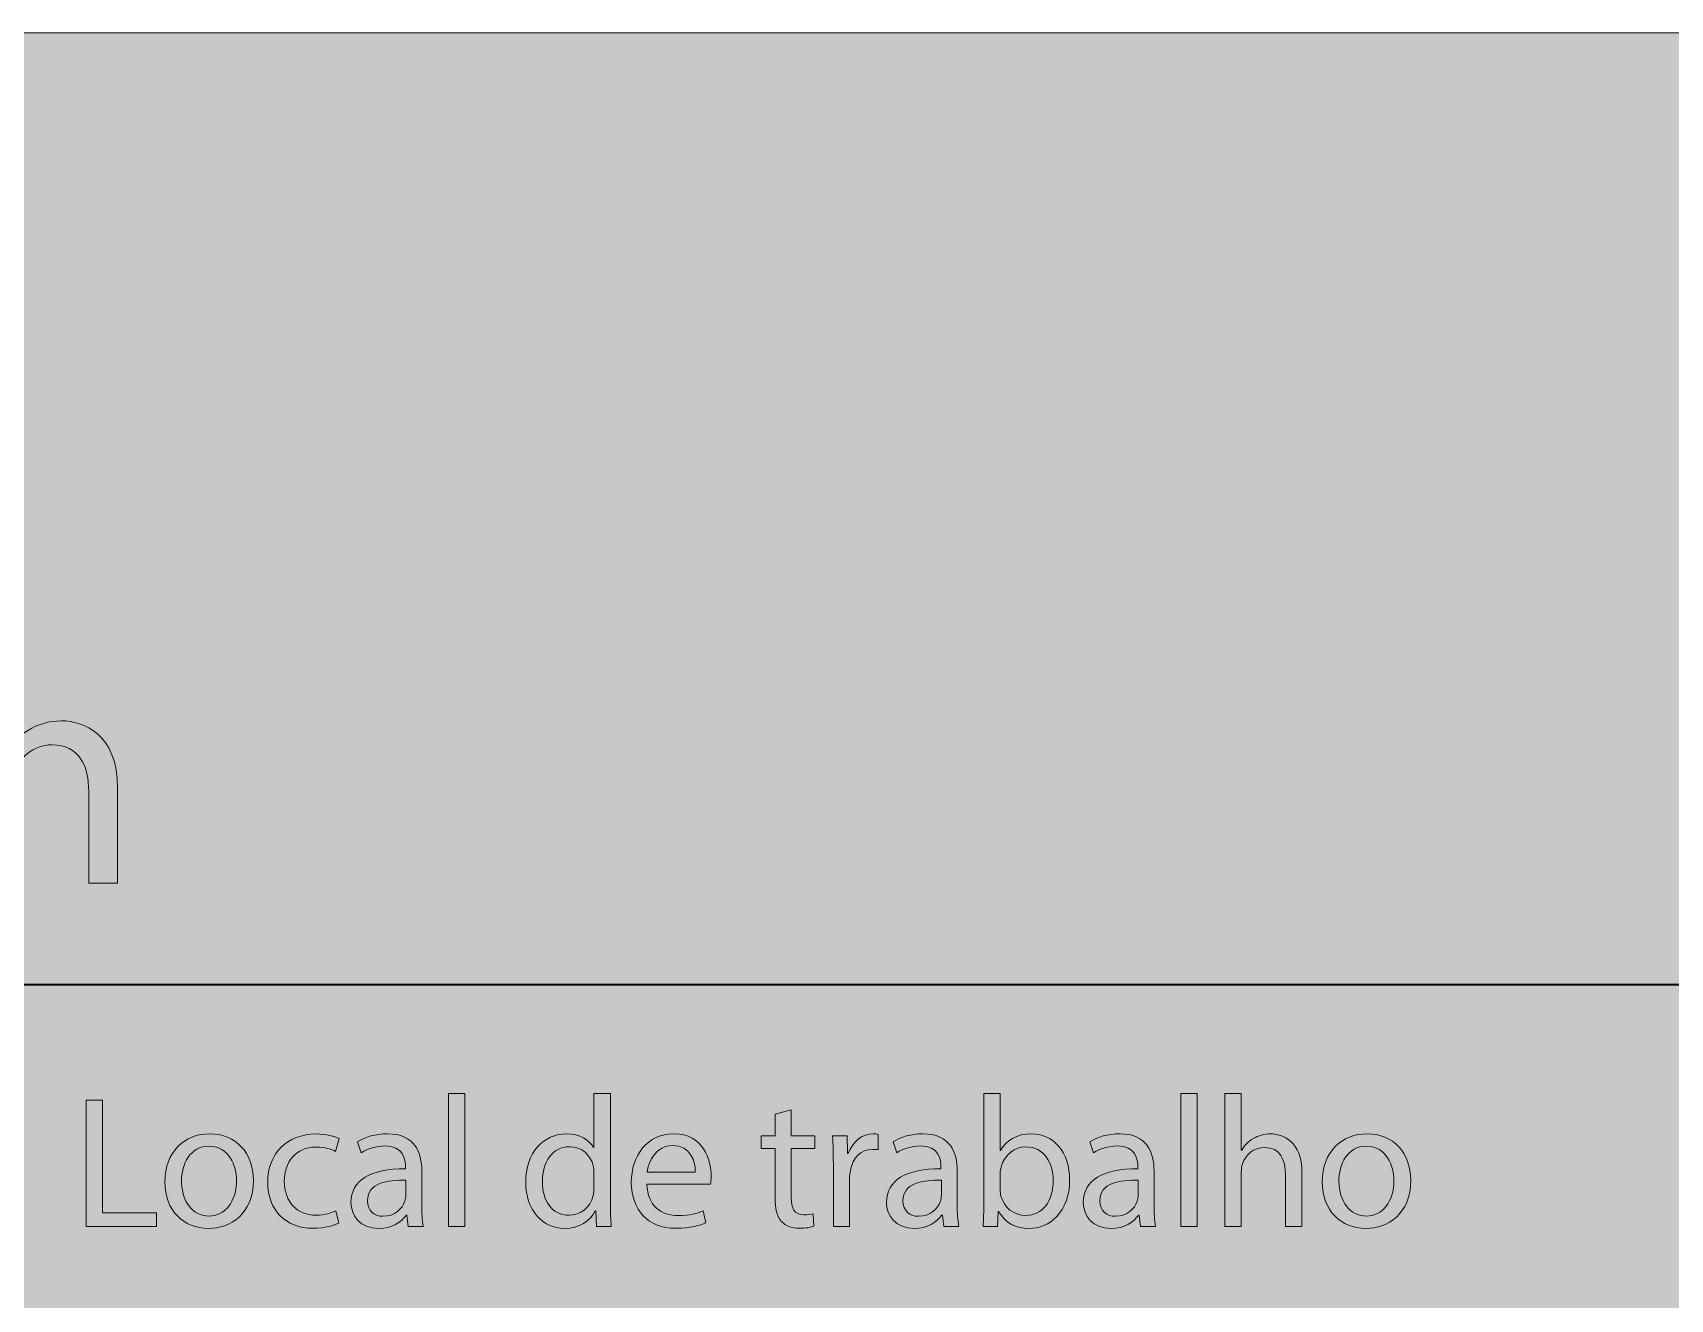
# Model space of a CAD drawing. Header units: inches. Extents: x -507 to 1392, y -754 to 68.
# Drawn here: x 1286.25 to 1321.22, y -292.32 to -265.26 of the extents above; entities that cross this region are included whole.
import ezdxf

# ---------------------------------------------------------------- set-up
doc = ezdxf.new("R2010")
doc.units = ezdxf.units.IN
doc.header["$MEASUREMENT"] = 0
doc.layers.add('back', color=7, linetype='Continuous')

# ---------------------------------------------------------------- blocks, each defined once
blk = doc.blocks.new('block 96')
at = {"layer": 'back', "true_color": 0xfcfdfd}
h = blk.add_hatch(color=7, dxfattribs=at)
h.dxf.hatch_style = 2
edge = h.paths.add_edge_path()
edge.add_spline(control_points=[(1285.174, -280.955), (1285.174, -280.604), (1285.166, -280.317), (1285.146, -280.038), (1285.146, -280.038), (1285.691, -280.038), (1285.691, -280.038), (1285.691, -280.038), (1285.727, -280.598), (1285.727, -280.598), (1285.727, -280.598), (1285.74, -280.598), (1285.74, -280.598), (1285.909, -280.275), (1286.301, -279.96), (1286.861, -279.96), (1287.33, -279.96), (1288.059, -280.241), (1288.059, -281.403), (1288.059, -281.403), (1288.059, -283.427), (1288.059, -283.427), (1288.059, -283.427), (1287.442, -283.427), (1287.442, -283.427), (1287.442, -283.427), (1287.442, -281.473), (1287.442, -281.473), (1287.442, -280.927), (1287.239, -280.472), (1286.658, -280.472), (1286.252, -280.472), (1285.937, -280.759), (1285.832, -281.102), (1285.804, -281.179), (1285.79, -281.284), (1285.79, -281.389), (1285.79, -281.389), (1285.79, -283.427), (1285.79, -283.427), (1285.79, -283.427), (1285.174, -283.427), (1285.174, -283.427), (1285.174, -283.427), (1285.174, -280.955), (1285.174, -280.955)], knot_values=[0, 0, 0, 0, 1, 1, 1, 2, 2, 2, 3, 3, 3, 4, 4, 4, 5, 5, 5, 6, 6, 6, 7, 7, 7, 8, 8, 8, 9, 9, 9, 10, 10, 10, 11, 11, 11, 12, 12, 12, 13, 13, 13, 14, 14, 14, 15, 15, 15, 15], degree=3, periodic=1)
at = {"layer": 'back', "lineweight": 0}
blk.add_open_spline([(1285.174, -280.955), (1285.174, -280.604), (1285.166, -280.317), (1285.146, -280.038), (1285.146, -280.038), (1285.691, -280.038), (1285.691, -280.038), (1285.691, -280.038), (1285.727, -280.598), (1285.727, -280.598), (1285.727, -280.598), (1285.74, -280.598), (1285.74, -280.598), (1285.909, -280.275), (1286.301, -279.96), (1286.861, -279.96), (1287.33, -279.96), (1288.059, -280.241), (1288.059, -281.403), (1288.059, -281.403), (1288.059, -283.427), (1288.059, -283.427), (1288.059, -283.427), (1287.442, -283.427), (1287.442, -283.427), (1287.442, -283.427), (1287.442, -281.473), (1287.442, -281.473), (1287.442, -280.927), (1287.239, -280.472), (1286.658, -280.472), (1286.252, -280.472), (1285.937, -280.759), (1285.832, -281.102), (1285.804, -281.179), (1285.79, -281.284), (1285.79, -281.389), (1285.79, -281.389), (1285.79, -283.427), (1285.79, -283.427), (1285.79, -283.427), (1285.174, -283.427), (1285.174, -283.427), (1285.174, -283.427), (1285.174, -280.955), (1285.174, -280.955)], degree=3, knots=[0, 0, 0, 0, 1, 1, 1, 2, 2, 2, 3, 3, 3, 4, 4, 4, 5, 5, 5, 6, 6, 6, 7, 7, 7, 8, 8, 8, 9, 9, 9, 10, 10, 10, 11, 11, 11, 12, 12, 12, 13, 13, 13, 14, 14, 14, 15, 15, 15, 15], dxfattribs=at)
blk = doc.blocks.new('block 97')
at = {"layer": 'back', "true_color": 0x000000}
h = blk.add_hatch(color=18, dxfattribs=at)
h.dxf.hatch_style = 2
h.paths.add_polyline_path([(1287.387, -288.066), (1287.734, -288.066), (1287.734, -290.469), (1288.886, -290.469), (1288.886, -290.761), (1287.387, -290.761)])
h = blk.add_hatch(color=18, dxfattribs=at)
h.dxf.hatch_style = 2
h.paths.add_polyline_path([(1295.123, -287.922), (1295.475, -287.922), (1295.475, -290.761), (1295.123, -290.761)])
h = blk.add_hatch(color=18, dxfattribs=at)
h.dxf.hatch_style = 2
edge = h.paths.add_edge_path()
edge.add_spline(control_points=[(1298.586, -287.922), (1298.586, -287.922), (1298.586, -290.261), (1298.586, -290.261), (1298.586, -290.433), (1298.59, -290.629), (1298.602, -290.761), (1298.602, -290.761), (1298.286, -290.761), (1298.286, -290.761), (1298.286, -290.761), (1298.271, -290.425), (1298.271, -290.425), (1298.271, -290.425), (1298.262, -290.425), (1298.262, -290.425), (1298.154, -290.641), (1297.918, -290.805), (1297.603, -290.805), (1297.135, -290.805), (1296.775, -290.409), (1296.775, -289.821), (1296.771, -289.178), (1297.171, -288.782), (1297.643, -288.782), (1297.938, -288.782), (1298.139, -288.922), (1298.227, -289.078), (1298.227, -289.078), (1298.234, -289.078), (1298.234, -289.078), (1298.234, -289.078), (1298.234, -287.922), (1298.234, -287.922), (1298.234, -287.922), (1298.586, -287.922), (1298.586, -287.922)], knot_values=[0, 0, 0, 0, 1, 1, 1, 2, 2, 2, 3, 3, 3, 4, 4, 4, 5, 5, 5, 6, 6, 6, 7, 7, 7, 8, 8, 8, 9, 9, 9, 10, 10, 10, 11, 11, 11, 12, 12, 12, 12], degree=3, periodic=1)
edge = h.paths.add_edge_path()
edge.add_spline(control_points=[(1298.234, -289.613), (1298.234, -289.569), (1298.23, -289.509), (1298.218, -289.465), (1298.166, -289.242), (1297.975, -289.058), (1297.71, -289.058), (1297.347, -289.058), (1297.131, -289.377), (1297.131, -289.805), (1297.131, -290.197), (1297.322, -290.521), (1297.702, -290.521), (1297.938, -290.521), (1298.154, -290.365), (1298.218, -290.101), (1298.23, -290.053), (1298.234, -290.005), (1298.234, -289.949), (1298.234, -289.949), (1298.234, -289.613), (1298.234, -289.613)], knot_values=[0, 0, 0, 0, 1, 1, 1, 2, 2, 2, 3, 3, 3, 4, 4, 4, 5, 5, 5, 6, 6, 6, 7, 7, 7, 7], degree=3, periodic=1)
h = blk.add_hatch(color=18, dxfattribs=at)
h.dxf.hatch_style = 2
edge = h.paths.add_edge_path()
edge.add_spline(control_points=[(1306.546, -290.761), (1306.555, -290.629), (1306.562, -290.433), (1306.562, -290.261), (1306.562, -290.261), (1306.562, -287.922), (1306.562, -287.922), (1306.562, -287.922), (1306.91, -287.922), (1306.91, -287.922), (1306.91, -287.922), (1306.91, -289.138), (1306.91, -289.138), (1306.91, -289.138), (1306.918, -289.138), (1306.918, -289.138), (1307.042, -288.922), (1307.266, -288.782), (1307.578, -288.782), (1308.058, -288.782), (1308.397, -289.182), (1308.394, -289.77), (1308.394, -290.461), (1307.958, -290.805), (1307.525, -290.805), (1307.246, -290.805), (1307.022, -290.697), (1306.878, -290.441), (1306.878, -290.441), (1306.866, -290.441), (1306.866, -290.441), (1306.866, -290.441), (1306.851, -290.761), (1306.851, -290.761), (1306.851, -290.761), (1306.546, -290.761), (1306.546, -290.761)], knot_values=[0, 0, 0, 0, 1, 1, 1, 2, 2, 2, 3, 3, 3, 4, 4, 4, 5, 5, 5, 6, 6, 6, 7, 7, 7, 8, 8, 8, 9, 9, 9, 10, 10, 10, 11, 11, 11, 12, 12, 12, 12], degree=3, periodic=1)
edge = h.paths.add_edge_path()
edge.add_spline(control_points=[(1306.91, -289.985), (1306.91, -290.029), (1306.918, -290.073), (1306.926, -290.113), (1306.994, -290.357), (1307.198, -290.525), (1307.454, -290.525), (1307.821, -290.525), (1308.042, -290.225), (1308.042, -289.781), (1308.042, -289.394), (1307.842, -289.062), (1307.466, -289.062), (1307.226, -289.062), (1307.002, -289.226), (1306.93, -289.494), (1306.922, -289.533), (1306.91, -289.582), (1306.91, -289.637), (1306.91, -289.637), (1306.91, -289.985), (1306.91, -289.985)], knot_values=[0, 0, 0, 0, 1, 1, 1, 2, 2, 2, 3, 3, 3, 4, 4, 4, 5, 5, 5, 6, 6, 6, 7, 7, 7, 7], degree=3, periodic=1)
h = blk.add_hatch(color=18, dxfattribs=at)
h.dxf.hatch_style = 2
h.paths.add_polyline_path([(1310.767, -287.922), (1311.118, -287.922), (1311.118, -290.761), (1310.767, -290.761)])
h = blk.add_hatch(color=18, dxfattribs=at)
h.dxf.hatch_style = 2
edge = h.paths.add_edge_path()
edge.add_spline(control_points=[(1311.711, -287.922), (1311.711, -287.922), (1312.062, -287.922), (1312.062, -287.922), (1312.062, -287.922), (1312.062, -289.13), (1312.062, -289.13), (1312.062, -289.13), (1312.07, -289.13), (1312.07, -289.13), (1312.127, -289.03), (1312.215, -288.942), (1312.322, -288.882), (1312.427, -288.822), (1312.551, -288.782), (1312.683, -288.782), (1312.942, -288.782), (1313.357, -288.942), (1313.357, -289.609), (1313.357, -289.609), (1313.357, -290.761), (1313.357, -290.761), (1313.357, -290.761), (1313.006, -290.761), (1313.006, -290.761), (1313.006, -290.761), (1313.006, -289.649), (1313.006, -289.649), (1313.006, -289.337), (1312.89, -289.074), (1312.559, -289.074), (1312.33, -289.074), (1312.15, -289.233), (1312.087, -289.425), (1312.066, -289.474), (1312.062, -289.525), (1312.062, -289.593), (1312.062, -289.593), (1312.062, -290.761), (1312.062, -290.761), (1312.062, -290.761), (1311.711, -290.761), (1311.711, -290.761), (1311.711, -290.761), (1311.711, -287.922), (1311.711, -287.922)], knot_values=[0, 0, 0, 0, 1, 1, 1, 2, 2, 2, 3, 3, 3, 4, 4, 4, 5, 5, 5, 6, 6, 6, 7, 7, 7, 8, 8, 8, 9, 9, 9, 10, 10, 10, 11, 11, 11, 12, 12, 12, 13, 13, 13, 14, 14, 14, 15, 15, 15, 15], degree=3, periodic=1)
h = blk.add_hatch(color=18, dxfattribs=at)
h.dxf.hatch_style = 2
edge = h.paths.add_edge_path()
edge.add_spline(control_points=[(1302.447, -288.27), (1302.447, -288.27), (1302.447, -288.826), (1302.447, -288.826), (1302.447, -288.826), (1302.951, -288.826), (1302.951, -288.826), (1302.951, -288.826), (1302.951, -289.094), (1302.951, -289.094), (1302.951, -289.094), (1302.447, -289.094), (1302.447, -289.094), (1302.447, -289.094), (1302.447, -290.137), (1302.447, -290.137), (1302.447, -290.377), (1302.515, -290.513), (1302.711, -290.513), (1302.803, -290.513), (1302.871, -290.501), (1302.915, -290.489), (1302.915, -290.489), (1302.931, -290.753), (1302.931, -290.753), (1302.863, -290.781), (1302.755, -290.801), (1302.619, -290.801), (1302.455, -290.801), (1302.323, -290.749), (1302.239, -290.653), (1302.14, -290.549), (1302.104, -290.377), (1302.104, -290.149), (1302.104, -290.149), (1302.104, -289.094), (1302.104, -289.094), (1302.104, -289.094), (1301.804, -289.094), (1301.804, -289.094), (1301.804, -289.094), (1301.804, -288.826), (1301.804, -288.826), (1301.804, -288.826), (1302.104, -288.826), (1302.104, -288.826), (1302.104, -288.826), (1302.104, -288.362), (1302.104, -288.362), (1302.104, -288.362), (1302.447, -288.27), (1302.447, -288.27)], knot_values=[0, 0, 0, 0, 1, 1, 1, 2, 2, 2, 3, 3, 3, 4, 4, 4, 5, 5, 5, 6, 6, 6, 7, 7, 7, 8, 8, 8, 9, 9, 9, 10, 10, 10, 11, 11, 11, 12, 12, 12, 13, 13, 13, 14, 14, 14, 15, 15, 15, 16, 16, 16, 17, 17, 17, 17], degree=3, periodic=1)
h = blk.add_hatch(color=18, dxfattribs=at)
h.dxf.hatch_style = 2
edge = h.paths.add_edge_path()
edge.add_spline(control_points=[(1290.958, -289.777), (1290.958, -290.493), (1290.462, -290.805), (1289.994, -290.805), (1289.471, -290.805), (1289.067, -290.421), (1289.067, -289.809), (1289.067, -289.162), (1289.491, -288.782), (1290.026, -288.782), (1290.582, -288.782), (1290.958, -289.186), (1290.958, -289.777)], knot_values=[0, 0, 0, 0, 1, 1, 1, 2, 2, 2, 3, 3, 3, 4, 4, 4, 4], degree=3, periodic=1)
edge = h.paths.add_edge_path()
edge.add_spline(control_points=[(1289.423, -289.797), (1289.423, -290.221), (1289.667, -290.541), (1290.011, -290.541), (1290.347, -290.541), (1290.598, -290.225), (1290.598, -289.789), (1290.598, -289.461), (1290.435, -289.046), (1290.019, -289.046), (1289.603, -289.046), (1289.423, -289.43), (1289.423, -289.797)], knot_values=[0, 0, 0, 0, 1, 1, 1, 2, 2, 2, 3, 3, 3, 4, 4, 4, 4], degree=3, periodic=1)
h = blk.add_hatch(color=18, dxfattribs=at)
h.dxf.hatch_style = 2
edge = h.paths.add_edge_path()
edge.add_spline(control_points=[(1292.782, -290.689), (1292.69, -290.737), (1292.486, -290.801), (1292.227, -290.801), (1291.643, -290.801), (1291.264, -290.405), (1291.264, -289.813), (1291.264, -289.218), (1291.671, -288.786), (1292.303, -288.786), (1292.511, -288.786), (1292.694, -288.838), (1292.79, -288.886), (1292.79, -288.886), (1292.71, -289.158), (1292.71, -289.158), (1292.627, -289.11), (1292.494, -289.065), (1292.303, -289.065), (1291.859, -289.065), (1291.619, -289.394), (1291.619, -289.797), (1291.619, -290.245), (1291.907, -290.521), (1292.291, -290.521), (1292.49, -290.521), (1292.622, -290.469), (1292.723, -290.425), (1292.723, -290.425), (1292.782, -290.689), (1292.782, -290.689)], knot_values=[0, 0, 0, 0, 1, 1, 1, 2, 2, 2, 3, 3, 3, 4, 4, 4, 5, 5, 5, 6, 6, 6, 7, 7, 7, 8, 8, 8, 9, 9, 9, 10, 10, 10, 10], degree=3, periodic=1)
h = blk.add_hatch(color=18, dxfattribs=at)
h.dxf.hatch_style = 2
edge = h.paths.add_edge_path()
edge.add_spline(control_points=[(1294.267, -290.761), (1294.267, -290.761), (1294.238, -290.517), (1294.238, -290.517), (1294.238, -290.517), (1294.227, -290.517), (1294.227, -290.517), (1294.118, -290.669), (1293.911, -290.805), (1293.635, -290.805), (1293.243, -290.805), (1293.043, -290.529), (1293.043, -290.249), (1293.043, -289.781), (1293.459, -289.525), (1294.207, -289.529), (1294.207, -289.529), (1294.207, -289.489), (1294.207, -289.489), (1294.207, -289.33), (1294.163, -289.042), (1293.767, -289.042), (1293.587, -289.042), (1293.399, -289.098), (1293.263, -289.186), (1293.263, -289.186), (1293.184, -288.954), (1293.184, -288.954), (1293.343, -288.85), (1293.575, -288.782), (1293.818, -288.782), (1294.41, -288.782), (1294.555, -289.186), (1294.555, -289.573), (1294.555, -289.573), (1294.555, -290.297), (1294.555, -290.297), (1294.555, -290.465), (1294.562, -290.629), (1294.586, -290.761), (1294.586, -290.761), (1294.267, -290.761), (1294.267, -290.761)], knot_values=[0, 0, 0, 0, 1, 1, 1, 2, 2, 2, 3, 3, 3, 4, 4, 4, 5, 5, 5, 6, 6, 6, 7, 7, 7, 8, 8, 8, 9, 9, 9, 10, 10, 10, 11, 11, 11, 12, 12, 12, 13, 13, 13, 14, 14, 14, 14], degree=3, periodic=1)
edge = h.paths.add_edge_path()
edge.add_spline(control_points=[(1294.215, -289.773), (1293.831, -289.765), (1293.396, -289.833), (1293.396, -290.209), (1293.396, -290.437), (1293.547, -290.545), (1293.727, -290.545), (1293.979, -290.545), (1294.139, -290.385), (1294.194, -290.221), (1294.207, -290.185), (1294.215, -290.145), (1294.215, -290.109), (1294.215, -290.109), (1294.215, -289.773), (1294.215, -289.773)], knot_values=[0, 0, 0, 0, 1, 1, 1, 2, 2, 2, 3, 3, 3, 4, 4, 4, 5, 5, 5, 5], degree=3, periodic=1)
h = blk.add_hatch(color=18, dxfattribs=at)
h.dxf.hatch_style = 2
edge = h.paths.add_edge_path()
edge.add_spline(control_points=[(1299.366, -289.857), (1299.375, -290.333), (1299.679, -290.529), (1300.03, -290.529), (1300.282, -290.529), (1300.434, -290.485), (1300.566, -290.429), (1300.566, -290.429), (1300.626, -290.681), (1300.626, -290.681), (1300.502, -290.737), (1300.29, -290.801), (1299.982, -290.801), (1299.387, -290.801), (1299.031, -290.409), (1299.031, -289.825), (1299.031, -289.242), (1299.375, -288.782), (1299.938, -288.782), (1300.57, -288.782), (1300.738, -289.337), (1300.738, -289.693), (1300.738, -289.765), (1300.729, -289.821), (1300.726, -289.857), (1300.726, -289.857), (1299.366, -289.857), (1299.366, -289.857)], knot_values=[0, 0, 0, 0, 1, 1, 1, 2, 2, 2, 3, 3, 3, 4, 4, 4, 5, 5, 5, 6, 6, 6, 7, 7, 7, 8, 8, 8, 9, 9, 9, 9], degree=3, periodic=1)
edge = h.paths.add_edge_path()
edge.add_spline(control_points=[(1300.398, -289.605), (1300.402, -289.381), (1300.306, -289.034), (1299.91, -289.034), (1299.555, -289.034), (1299.398, -289.361), (1299.371, -289.605), (1299.371, -289.605), (1300.398, -289.605), (1300.398, -289.605)], knot_values=[0, 0, 0, 0, 1, 1, 1, 2, 2, 2, 3, 3, 3, 3], degree=3, periodic=1)
h = blk.add_hatch(color=18, dxfattribs=at)
h.dxf.hatch_style = 2
edge = h.paths.add_edge_path()
edge.add_spline(control_points=[(1303.347, -289.43), (1303.347, -289.202), (1303.343, -289.006), (1303.33, -288.826), (1303.33, -288.826), (1303.639, -288.826), (1303.639, -288.826), (1303.639, -288.826), (1303.65, -289.206), (1303.65, -289.206), (1303.65, -289.206), (1303.666, -289.206), (1303.666, -289.206), (1303.754, -288.946), (1303.966, -288.782), (1304.202, -288.782), (1304.242, -288.782), (1304.271, -288.786), (1304.302, -288.794), (1304.302, -288.794), (1304.302, -289.125), (1304.302, -289.125), (1304.266, -289.118), (1304.23, -289.114), (1304.182, -289.114), (1303.935, -289.114), (1303.759, -289.302), (1303.71, -289.565), (1303.702, -289.613), (1303.694, -289.669), (1303.694, -289.729), (1303.694, -289.729), (1303.694, -290.761), (1303.694, -290.761), (1303.694, -290.761), (1303.347, -290.761), (1303.347, -290.761), (1303.347, -290.761), (1303.347, -289.43), (1303.347, -289.43)], knot_values=[0, 0, 0, 0, 1, 1, 1, 2, 2, 2, 3, 3, 3, 4, 4, 4, 5, 5, 5, 6, 6, 6, 7, 7, 7, 8, 8, 8, 9, 9, 9, 10, 10, 10, 11, 11, 11, 12, 12, 12, 13, 13, 13, 13], degree=3, periodic=1)
h = blk.add_hatch(color=18, dxfattribs=at)
h.dxf.hatch_style = 2
edge = h.paths.add_edge_path()
edge.add_spline(control_points=[(1305.706, -290.761), (1305.706, -290.761), (1305.678, -290.517), (1305.678, -290.517), (1305.678, -290.517), (1305.666, -290.517), (1305.666, -290.517), (1305.558, -290.669), (1305.351, -290.805), (1305.074, -290.805), (1304.683, -290.805), (1304.482, -290.529), (1304.482, -290.249), (1304.482, -289.781), (1304.898, -289.525), (1305.646, -289.529), (1305.646, -289.529), (1305.646, -289.489), (1305.646, -289.489), (1305.646, -289.33), (1305.603, -289.042), (1305.206, -289.042), (1305.026, -289.042), (1304.839, -289.098), (1304.702, -289.186), (1304.702, -289.186), (1304.623, -288.954), (1304.623, -288.954), (1304.782, -288.85), (1305.015, -288.782), (1305.258, -288.782), (1305.85, -288.782), (1305.994, -289.186), (1305.994, -289.573), (1305.994, -289.573), (1305.994, -290.297), (1305.994, -290.297), (1305.994, -290.465), (1306.002, -290.629), (1306.025, -290.761), (1306.025, -290.761), (1305.706, -290.761), (1305.706, -290.761)], knot_values=[0, 0, 0, 0, 1, 1, 1, 2, 2, 2, 3, 3, 3, 4, 4, 4, 5, 5, 5, 6, 6, 6, 7, 7, 7, 8, 8, 8, 9, 9, 9, 10, 10, 10, 11, 11, 11, 12, 12, 12, 13, 13, 13, 14, 14, 14, 14], degree=3, periodic=1)
edge = h.paths.add_edge_path()
edge.add_spline(control_points=[(1305.654, -289.773), (1305.271, -289.765), (1304.835, -289.833), (1304.835, -290.209), (1304.835, -290.437), (1304.986, -290.545), (1305.166, -290.545), (1305.418, -290.545), (1305.578, -290.385), (1305.634, -290.221), (1305.646, -290.185), (1305.654, -290.145), (1305.654, -290.109), (1305.654, -290.109), (1305.654, -289.773), (1305.654, -289.773)], knot_values=[0, 0, 0, 0, 1, 1, 1, 2, 2, 2, 3, 3, 3, 4, 4, 4, 5, 5, 5, 5], degree=3, periodic=1)
h = blk.add_hatch(color=18, dxfattribs=at)
h.dxf.hatch_style = 2
edge = h.paths.add_edge_path()
edge.add_spline(control_points=[(1309.91, -290.761), (1309.91, -290.761), (1309.882, -290.517), (1309.882, -290.517), (1309.882, -290.517), (1309.87, -290.517), (1309.87, -290.517), (1309.763, -290.669), (1309.555, -290.805), (1309.278, -290.805), (1308.887, -290.805), (1308.687, -290.529), (1308.687, -290.249), (1308.687, -289.781), (1309.103, -289.525), (1309.851, -289.529), (1309.851, -289.529), (1309.851, -289.489), (1309.851, -289.489), (1309.851, -289.33), (1309.807, -289.042), (1309.41, -289.042), (1309.23, -289.042), (1309.043, -289.098), (1308.906, -289.186), (1308.906, -289.186), (1308.827, -288.954), (1308.827, -288.954), (1308.986, -288.85), (1309.219, -288.782), (1309.462, -288.782), (1310.054, -288.782), (1310.198, -289.186), (1310.198, -289.573), (1310.198, -289.573), (1310.198, -290.297), (1310.198, -290.297), (1310.198, -290.465), (1310.206, -290.629), (1310.229, -290.761), (1310.229, -290.761), (1309.91, -290.761), (1309.91, -290.761)], knot_values=[0, 0, 0, 0, 1, 1, 1, 2, 2, 2, 3, 3, 3, 4, 4, 4, 5, 5, 5, 6, 6, 6, 7, 7, 7, 8, 8, 8, 9, 9, 9, 10, 10, 10, 11, 11, 11, 12, 12, 12, 13, 13, 13, 14, 14, 14, 14], degree=3, periodic=1)
edge = h.paths.add_edge_path()
edge.add_spline(control_points=[(1309.858, -289.773), (1309.475, -289.765), (1309.039, -289.833), (1309.039, -290.209), (1309.039, -290.437), (1309.19, -290.545), (1309.37, -290.545), (1309.622, -290.545), (1309.782, -290.385), (1309.838, -290.221), (1309.851, -290.185), (1309.858, -290.145), (1309.858, -290.109), (1309.858, -290.109), (1309.858, -289.773), (1309.858, -289.773)], knot_values=[0, 0, 0, 0, 1, 1, 1, 2, 2, 2, 3, 3, 3, 4, 4, 4, 5, 5, 5, 5], degree=3, periodic=1)
h = blk.add_hatch(color=18, dxfattribs=at)
h.dxf.hatch_style = 2
edge = h.paths.add_edge_path()
edge.add_spline(control_points=[(1315.682, -289.777), (1315.682, -290.493), (1315.186, -290.805), (1314.718, -290.805), (1314.194, -290.805), (1313.791, -290.421), (1313.791, -289.809), (1313.791, -289.162), (1314.214, -288.782), (1314.75, -288.782), (1315.306, -288.782), (1315.682, -289.186), (1315.682, -289.777)], knot_values=[0, 0, 0, 0, 1, 1, 1, 2, 2, 2, 3, 3, 3, 4, 4, 4, 4], degree=3, periodic=1)
edge = h.paths.add_edge_path()
edge.add_spline(control_points=[(1314.146, -289.797), (1314.146, -290.221), (1314.391, -290.541), (1314.734, -290.541), (1315.07, -290.541), (1315.321, -290.225), (1315.321, -289.789), (1315.321, -289.461), (1315.158, -289.046), (1314.742, -289.046), (1314.326, -289.046), (1314.146, -289.43), (1314.146, -289.797)], knot_values=[0, 0, 0, 0, 1, 1, 1, 2, 2, 2, 3, 3, 3, 4, 4, 4, 4], degree=3, periodic=1)
at = {"layer": 'back', "lineweight": 0}
for points in [[(1287.387, -288.066), (1287.734, -288.066), (1287.734, -290.469), (1288.886, -290.469), (1288.886, -290.761), (1287.387, -290.761), (1287.387, -288.066)], [(1295.123, -287.922), (1295.475, -287.922), (1295.475, -290.761), (1295.123, -290.761), (1295.123, -287.922)], [(1310.767, -287.922), (1311.118, -287.922), (1311.118, -290.761), (1310.767, -290.761), (1310.767, -287.922)]]:
    blk.add_lwpolyline(points, dxfattribs=at)
for points, knots in [([(1298.586, -287.922), (1298.586, -287.922), (1298.586, -290.261), (1298.586, -290.261), (1298.586, -290.433), (1298.59, -290.629), (1298.602, -290.761), (1298.602, -290.761), (1298.286, -290.761), (1298.286, -290.761), (1298.286, -290.761), (1298.271, -290.425), (1298.271, -290.425), (1298.271, -290.425), (1298.262, -290.425), (1298.262, -290.425), (1298.154, -290.641), (1297.918, -290.805), (1297.603, -290.805), (1297.135, -290.805), (1296.775, -290.409), (1296.775, -289.821), (1296.771, -289.178), (1297.171, -288.782), (1297.643, -288.782), (1297.938, -288.782), (1298.139, -288.922), (1298.227, -289.078), (1298.227, -289.078), (1298.234, -289.078), (1298.234, -289.078), (1298.234, -289.078), (1298.234, -287.922), (1298.234, -287.922), (1298.234, -287.922), (1298.586, -287.922), (1298.586, -287.922)], [0, 0, 0, 0, 1, 1, 1, 2, 2, 2, 3, 3, 3, 4, 4, 4, 5, 5, 5, 6, 6, 6, 7, 7, 7, 8, 8, 8, 9, 9, 9, 10, 10, 10, 11, 11, 11, 12, 12, 12, 12]), ([(1306.546, -290.761), (1306.555, -290.629), (1306.562, -290.433), (1306.562, -290.261), (1306.562, -290.261), (1306.562, -287.922), (1306.562, -287.922), (1306.562, -287.922), (1306.91, -287.922), (1306.91, -287.922), (1306.91, -287.922), (1306.91, -289.138), (1306.91, -289.138), (1306.91, -289.138), (1306.918, -289.138), (1306.918, -289.138), (1307.042, -288.922), (1307.266, -288.782), (1307.578, -288.782), (1308.058, -288.782), (1308.397, -289.182), (1308.394, -289.77), (1308.394, -290.461), (1307.958, -290.805), (1307.525, -290.805), (1307.246, -290.805), (1307.022, -290.697), (1306.878, -290.441), (1306.878, -290.441), (1306.866, -290.441), (1306.866, -290.441), (1306.866, -290.441), (1306.851, -290.761), (1306.851, -290.761), (1306.851, -290.761), (1306.546, -290.761), (1306.546, -290.761)], [0, 0, 0, 0, 1, 1, 1, 2, 2, 2, 3, 3, 3, 4, 4, 4, 5, 5, 5, 6, 6, 6, 7, 7, 7, 8, 8, 8, 9, 9, 9, 10, 10, 10, 11, 11, 11, 12, 12, 12, 12]), ([(1311.711, -287.922), (1311.711, -287.922), (1312.062, -287.922), (1312.062, -287.922), (1312.062, -287.922), (1312.062, -289.13), (1312.062, -289.13), (1312.062, -289.13), (1312.07, -289.13), (1312.07, -289.13), (1312.127, -289.03), (1312.215, -288.942), (1312.322, -288.882), (1312.427, -288.822), (1312.551, -288.782), (1312.683, -288.782), (1312.942, -288.782), (1313.357, -288.942), (1313.357, -289.609), (1313.357, -289.609), (1313.357, -290.761), (1313.357, -290.761), (1313.357, -290.761), (1313.006, -290.761), (1313.006, -290.761), (1313.006, -290.761), (1313.006, -289.649), (1313.006, -289.649), (1313.006, -289.337), (1312.89, -289.074), (1312.559, -289.074), (1312.33, -289.074), (1312.15, -289.233), (1312.087, -289.425), (1312.066, -289.474), (1312.062, -289.525), (1312.062, -289.593), (1312.062, -289.593), (1312.062, -290.761), (1312.062, -290.761), (1312.062, -290.761), (1311.711, -290.761), (1311.711, -290.761), (1311.711, -290.761), (1311.711, -287.922), (1311.711, -287.922)], [0, 0, 0, 0, 1, 1, 1, 2, 2, 2, 3, 3, 3, 4, 4, 4, 5, 5, 5, 6, 6, 6, 7, 7, 7, 8, 8, 8, 9, 9, 9, 10, 10, 10, 11, 11, 11, 12, 12, 12, 13, 13, 13, 14, 14, 14, 15, 15, 15, 15]), ([(1302.447, -288.27), (1302.447, -288.27), (1302.447, -288.826), (1302.447, -288.826), (1302.447, -288.826), (1302.951, -288.826), (1302.951, -288.826), (1302.951, -288.826), (1302.951, -289.094), (1302.951, -289.094), (1302.951, -289.094), (1302.447, -289.094), (1302.447, -289.094), (1302.447, -289.094), (1302.447, -290.137), (1302.447, -290.137), (1302.447, -290.377), (1302.515, -290.513), (1302.711, -290.513), (1302.803, -290.513), (1302.871, -290.501), (1302.915, -290.489), (1302.915, -290.489), (1302.931, -290.753), (1302.931, -290.753), (1302.863, -290.781), (1302.755, -290.801), (1302.619, -290.801), (1302.455, -290.801), (1302.323, -290.749), (1302.239, -290.653), (1302.14, -290.549), (1302.104, -290.377), (1302.104, -290.149), (1302.104, -290.149), (1302.104, -289.094), (1302.104, -289.094), (1302.104, -289.094), (1301.804, -289.094), (1301.804, -289.094), (1301.804, -289.094), (1301.804, -288.826), (1301.804, -288.826), (1301.804, -288.826), (1302.104, -288.826), (1302.104, -288.826), (1302.104, -288.826), (1302.104, -288.362), (1302.104, -288.362), (1302.104, -288.362), (1302.447, -288.27), (1302.447, -288.27)], [0, 0, 0, 0, 1, 1, 1, 2, 2, 2, 3, 3, 3, 4, 4, 4, 5, 5, 5, 6, 6, 6, 7, 7, 7, 8, 8, 8, 9, 9, 9, 10, 10, 10, 11, 11, 11, 12, 12, 12, 13, 13, 13, 14, 14, 14, 15, 15, 15, 16, 16, 16, 17, 17, 17, 17]), ([(1290.958, -289.777), (1290.958, -290.493), (1290.462, -290.805), (1289.994, -290.805), (1289.471, -290.805), (1289.067, -290.421), (1289.067, -289.809), (1289.067, -289.162), (1289.491, -288.782), (1290.026, -288.782), (1290.582, -288.782), (1290.958, -289.186), (1290.958, -289.777)], [0, 0, 0, 0, 1, 1, 1, 2, 2, 2, 3, 3, 3, 4, 4, 4, 4]), ([(1292.782, -290.689), (1292.69, -290.737), (1292.486, -290.801), (1292.227, -290.801), (1291.643, -290.801), (1291.264, -290.405), (1291.264, -289.813), (1291.264, -289.218), (1291.671, -288.786), (1292.303, -288.786), (1292.511, -288.786), (1292.694, -288.838), (1292.79, -288.886), (1292.79, -288.886), (1292.71, -289.158), (1292.71, -289.158), (1292.627, -289.11), (1292.494, -289.065), (1292.303, -289.065), (1291.859, -289.065), (1291.619, -289.394), (1291.619, -289.797), (1291.619, -290.245), (1291.907, -290.521), (1292.291, -290.521), (1292.49, -290.521), (1292.622, -290.469), (1292.723, -290.425), (1292.723, -290.425), (1292.782, -290.689), (1292.782, -290.689)], [0, 0, 0, 0, 1, 1, 1, 2, 2, 2, 3, 3, 3, 4, 4, 4, 5, 5, 5, 6, 6, 6, 7, 7, 7, 8, 8, 8, 9, 9, 9, 10, 10, 10, 10]), ([(1294.267, -290.761), (1294.267, -290.761), (1294.238, -290.517), (1294.238, -290.517), (1294.238, -290.517), (1294.227, -290.517), (1294.227, -290.517), (1294.118, -290.669), (1293.911, -290.805), (1293.635, -290.805), (1293.243, -290.805), (1293.043, -290.529), (1293.043, -290.249), (1293.043, -289.781), (1293.459, -289.525), (1294.207, -289.529), (1294.207, -289.529), (1294.207, -289.489), (1294.207, -289.489), (1294.207, -289.33), (1294.163, -289.042), (1293.767, -289.042), (1293.587, -289.042), (1293.399, -289.098), (1293.263, -289.186), (1293.263, -289.186), (1293.184, -288.954), (1293.184, -288.954), (1293.343, -288.85), (1293.575, -288.782), (1293.818, -288.782), (1294.41, -288.782), (1294.555, -289.186), (1294.555, -289.573), (1294.555, -289.573), (1294.555, -290.297), (1294.555, -290.297), (1294.555, -290.465), (1294.562, -290.629), (1294.586, -290.761), (1294.586, -290.761), (1294.267, -290.761), (1294.267, -290.761)], [0, 0, 0, 0, 1, 1, 1, 2, 2, 2, 3, 3, 3, 4, 4, 4, 5, 5, 5, 6, 6, 6, 7, 7, 7, 8, 8, 8, 9, 9, 9, 10, 10, 10, 11, 11, 11, 12, 12, 12, 13, 13, 13, 14, 14, 14, 14]), ([(1299.366, -289.857), (1299.375, -290.333), (1299.679, -290.529), (1300.03, -290.529), (1300.282, -290.529), (1300.434, -290.485), (1300.566, -290.429), (1300.566, -290.429), (1300.626, -290.681), (1300.626, -290.681), (1300.502, -290.737), (1300.29, -290.801), (1299.982, -290.801), (1299.387, -290.801), (1299.031, -290.409), (1299.031, -289.825), (1299.031, -289.242), (1299.375, -288.782), (1299.938, -288.782), (1300.57, -288.782), (1300.738, -289.337), (1300.738, -289.693), (1300.738, -289.765), (1300.729, -289.821), (1300.726, -289.857), (1300.726, -289.857), (1299.366, -289.857), (1299.366, -289.857)], [0, 0, 0, 0, 1, 1, 1, 2, 2, 2, 3, 3, 3, 4, 4, 4, 5, 5, 5, 6, 6, 6, 7, 7, 7, 8, 8, 8, 9, 9, 9, 9]), ([(1303.347, -289.43), (1303.347, -289.202), (1303.343, -289.006), (1303.33, -288.826), (1303.33, -288.826), (1303.639, -288.826), (1303.639, -288.826), (1303.639, -288.826), (1303.65, -289.206), (1303.65, -289.206), (1303.65, -289.206), (1303.666, -289.206), (1303.666, -289.206), (1303.754, -288.946), (1303.966, -288.782), (1304.202, -288.782), (1304.242, -288.782), (1304.271, -288.786), (1304.302, -288.794), (1304.302, -288.794), (1304.302, -289.125), (1304.302, -289.125), (1304.266, -289.118), (1304.23, -289.114), (1304.182, -289.114), (1303.935, -289.114), (1303.759, -289.302), (1303.71, -289.565), (1303.702, -289.613), (1303.694, -289.669), (1303.694, -289.729), (1303.694, -289.729), (1303.694, -290.761), (1303.694, -290.761), (1303.694, -290.761), (1303.347, -290.761), (1303.347, -290.761), (1303.347, -290.761), (1303.347, -289.43), (1303.347, -289.43)], [0, 0, 0, 0, 1, 1, 1, 2, 2, 2, 3, 3, 3, 4, 4, 4, 5, 5, 5, 6, 6, 6, 7, 7, 7, 8, 8, 8, 9, 9, 9, 10, 10, 10, 11, 11, 11, 12, 12, 12, 13, 13, 13, 13]), ([(1305.706, -290.761), (1305.706, -290.761), (1305.678, -290.517), (1305.678, -290.517), (1305.678, -290.517), (1305.666, -290.517), (1305.666, -290.517), (1305.558, -290.669), (1305.351, -290.805), (1305.074, -290.805), (1304.683, -290.805), (1304.482, -290.529), (1304.482, -290.249), (1304.482, -289.781), (1304.898, -289.525), (1305.646, -289.529), (1305.646, -289.529), (1305.646, -289.489), (1305.646, -289.489), (1305.646, -289.33), (1305.603, -289.042), (1305.206, -289.042), (1305.026, -289.042), (1304.839, -289.098), (1304.702, -289.186), (1304.702, -289.186), (1304.623, -288.954), (1304.623, -288.954), (1304.782, -288.85), (1305.015, -288.782), (1305.258, -288.782), (1305.85, -288.782), (1305.994, -289.186), (1305.994, -289.573), (1305.994, -289.573), (1305.994, -290.297), (1305.994, -290.297), (1305.994, -290.465), (1306.002, -290.629), (1306.025, -290.761), (1306.025, -290.761), (1305.706, -290.761), (1305.706, -290.761)], [0, 0, 0, 0, 1, 1, 1, 2, 2, 2, 3, 3, 3, 4, 4, 4, 5, 5, 5, 6, 6, 6, 7, 7, 7, 8, 8, 8, 9, 9, 9, 10, 10, 10, 11, 11, 11, 12, 12, 12, 13, 13, 13, 14, 14, 14, 14]), ([(1309.91, -290.761), (1309.91, -290.761), (1309.882, -290.517), (1309.882, -290.517), (1309.882, -290.517), (1309.87, -290.517), (1309.87, -290.517), (1309.763, -290.669), (1309.555, -290.805), (1309.278, -290.805), (1308.887, -290.805), (1308.687, -290.529), (1308.687, -290.249), (1308.687, -289.781), (1309.103, -289.525), (1309.851, -289.529), (1309.851, -289.529), (1309.851, -289.489), (1309.851, -289.489), (1309.851, -289.33), (1309.807, -289.042), (1309.41, -289.042), (1309.23, -289.042), (1309.043, -289.098), (1308.906, -289.186), (1308.906, -289.186), (1308.827, -288.954), (1308.827, -288.954), (1308.986, -288.85), (1309.219, -288.782), (1309.462, -288.782), (1310.054, -288.782), (1310.198, -289.186), (1310.198, -289.573), (1310.198, -289.573), (1310.198, -290.297), (1310.198, -290.297), (1310.198, -290.465), (1310.206, -290.629), (1310.229, -290.761), (1310.229, -290.761), (1309.91, -290.761), (1309.91, -290.761)], [0, 0, 0, 0, 1, 1, 1, 2, 2, 2, 3, 3, 3, 4, 4, 4, 5, 5, 5, 6, 6, 6, 7, 7, 7, 8, 8, 8, 9, 9, 9, 10, 10, 10, 11, 11, 11, 12, 12, 12, 13, 13, 13, 14, 14, 14, 14]), ([(1315.682, -289.777), (1315.682, -290.493), (1315.186, -290.805), (1314.718, -290.805), (1314.194, -290.805), (1313.791, -290.421), (1313.791, -289.809), (1313.791, -289.162), (1314.214, -288.782), (1314.75, -288.782), (1315.306, -288.782), (1315.682, -289.186), (1315.682, -289.777)], [0, 0, 0, 0, 1, 1, 1, 2, 2, 2, 3, 3, 3, 4, 4, 4, 4]), ([(1289.423, -289.797), (1289.423, -290.221), (1289.667, -290.541), (1290.011, -290.541), (1290.347, -290.541), (1290.598, -290.225), (1290.598, -289.789), (1290.598, -289.461), (1290.435, -289.046), (1290.019, -289.046), (1289.603, -289.046), (1289.423, -289.43), (1289.423, -289.797)], [0, 0, 0, 0, 1, 1, 1, 2, 2, 2, 3, 3, 3, 4, 4, 4, 4]), ([(1298.234, -289.613), (1298.234, -289.569), (1298.23, -289.509), (1298.218, -289.465), (1298.166, -289.242), (1297.975, -289.058), (1297.71, -289.058), (1297.347, -289.058), (1297.131, -289.377), (1297.131, -289.805), (1297.131, -290.197), (1297.322, -290.521), (1297.702, -290.521), (1297.938, -290.521), (1298.154, -290.365), (1298.218, -290.101), (1298.23, -290.053), (1298.234, -290.005), (1298.234, -289.949), (1298.234, -289.949), (1298.234, -289.613), (1298.234, -289.613)], [0, 0, 0, 0, 1, 1, 1, 2, 2, 2, 3, 3, 3, 4, 4, 4, 5, 5, 5, 6, 6, 6, 7, 7, 7, 7]), ([(1300.398, -289.605), (1300.402, -289.381), (1300.306, -289.034), (1299.91, -289.034), (1299.555, -289.034), (1299.398, -289.361), (1299.371, -289.605), (1299.371, -289.605), (1300.398, -289.605), (1300.398, -289.605)], [0, 0, 0, 0, 1, 1, 1, 2, 2, 2, 3, 3, 3, 3]), ([(1306.91, -289.985), (1306.91, -290.029), (1306.918, -290.073), (1306.926, -290.113), (1306.994, -290.357), (1307.198, -290.525), (1307.454, -290.525), (1307.821, -290.525), (1308.042, -290.225), (1308.042, -289.781), (1308.042, -289.394), (1307.842, -289.062), (1307.466, -289.062), (1307.226, -289.062), (1307.002, -289.226), (1306.93, -289.494), (1306.922, -289.533), (1306.91, -289.582), (1306.91, -289.637), (1306.91, -289.637), (1306.91, -289.985), (1306.91, -289.985)], [0, 0, 0, 0, 1, 1, 1, 2, 2, 2, 3, 3, 3, 4, 4, 4, 5, 5, 5, 6, 6, 6, 7, 7, 7, 7]), ([(1314.146, -289.797), (1314.146, -290.221), (1314.391, -290.541), (1314.734, -290.541), (1315.07, -290.541), (1315.321, -290.225), (1315.321, -289.789), (1315.321, -289.461), (1315.158, -289.046), (1314.742, -289.046), (1314.326, -289.046), (1314.146, -289.43), (1314.146, -289.797)], [0, 0, 0, 0, 1, 1, 1, 2, 2, 2, 3, 3, 3, 4, 4, 4, 4]), ([(1294.215, -289.773), (1293.831, -289.765), (1293.396, -289.833), (1293.396, -290.209), (1293.396, -290.437), (1293.547, -290.545), (1293.727, -290.545), (1293.979, -290.545), (1294.139, -290.385), (1294.194, -290.221), (1294.207, -290.185), (1294.215, -290.145), (1294.215, -290.109), (1294.215, -290.109), (1294.215, -289.773), (1294.215, -289.773)], [0, 0, 0, 0, 1, 1, 1, 2, 2, 2, 3, 3, 3, 4, 4, 4, 5, 5, 5, 5]), ([(1305.654, -289.773), (1305.271, -289.765), (1304.835, -289.833), (1304.835, -290.209), (1304.835, -290.437), (1304.986, -290.545), (1305.166, -290.545), (1305.418, -290.545), (1305.578, -290.385), (1305.634, -290.221), (1305.646, -290.185), (1305.654, -290.145), (1305.654, -290.109), (1305.654, -290.109), (1305.654, -289.773), (1305.654, -289.773)], [0, 0, 0, 0, 1, 1, 1, 2, 2, 2, 3, 3, 3, 4, 4, 4, 5, 5, 5, 5]), ([(1309.858, -289.773), (1309.475, -289.765), (1309.039, -289.833), (1309.039, -290.209), (1309.039, -290.437), (1309.19, -290.545), (1309.37, -290.545), (1309.622, -290.545), (1309.782, -290.385), (1309.838, -290.221), (1309.851, -290.185), (1309.858, -290.145), (1309.858, -290.109), (1309.858, -290.109), (1309.858, -289.773), (1309.858, -289.773)], [0, 0, 0, 0, 1, 1, 1, 2, 2, 2, 3, 3, 3, 4, 4, 4, 5, 5, 5, 5])]:
    blk.add_open_spline(points, degree=3, knots=knots, dxfattribs=at)
blk = doc.blocks.new('block 84')
at = {"layer": 'back', "true_color": 0x678aa5}
h = blk.add_hatch(color=145, dxfattribs=at)
h.dxf.hatch_style = 2
h.paths.add_polyline_path([(1385.339, -374.761), (1206.172, -374.761), (1206.172, -265.261), (1385.339, -265.261)])
at = {"layer": 'back', "lineweight": 0}
blk.add_lwpolyline([(1385.339, -374.761), (1206.172, -374.761), (1206.172, -265.261), (1385.339, -265.261), (1385.339, -374.761)], dxfattribs=at)
at = {"layer": 'back', "color": 18, "lineweight": 35, "true_color": 0x000000}
blk.add_lwpolyline([(1251.672, -285.594), (1360.172, -285.594)], dxfattribs=at)
at = {"layer": 'back'}
for name in ['block 96', 'block 97']:
    blk.add_blockref(name, (0, 0), dxfattribs=at)

msp = doc.modelspace()

# ---------------------------------------------------------------- block references
at = {"layer": 'back'}
msp.add_blockref('block 84', (0, 0), dxfattribs=at)

doc.saveas('drawing.dxf')
